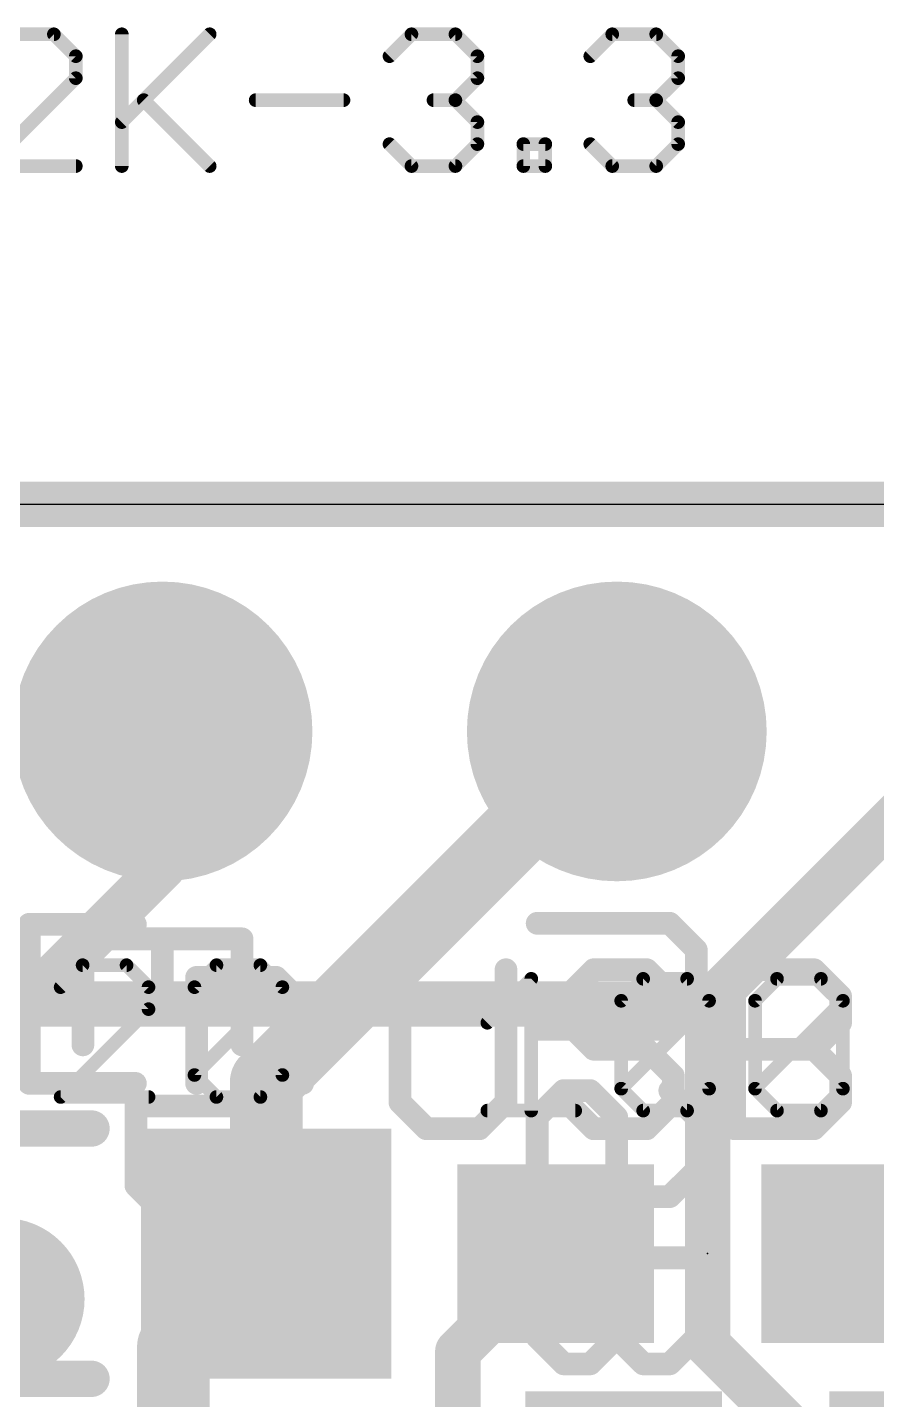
# Model space of a CAD drawing. Extents: x -4.5 to 52.1, y -1.8 to 26.3.
# Drawn here: x 18.29 to 23.04, y 17.85 to 25.53 of the extents above; entities that cross this region are included whole.
import ezdxf

# ---------------------------------------------------------------- set-up
doc = ezdxf.new("R2010")
doc.units = 0
for name, color, linetype in [('1', 12, 'CONTINUOUS'), ('16', 132, 'CONTINUOUS'), ('17', 110, 'CONTINUOUS'), ('18', 110, 'CONTINUOUS'), ('20', 53, 'CONTINUOUS'), ('21', 40, 'CONTINUOUS'), ('22', 6, 'CONTINUOUS'), ('23', 40, 'CONTINUOUS'), ('27', 253, 'CONTINUOUS')]:
    doc.layers.add(name, color=color, linetype=linetype)

# ---------------------------------------------------------------- blocks, each defined once
blk = doc.blocks.new('RECT')
blk.add_solid([(-0.5, -0.5), (0.5, -0.5), (-0.5, 0.5), (0.5, 0.5)])
blk = doc.blocks.new('ROUNDP')
at = {"const_width": 0.5}
blk.add_lwpolyline([(0, -0.25, 1), (0, 0.25, 1), (0, -0.25)], format="xyb", dxfattribs=at)
blk = doc.blocks.new('ROUNDV')
at = {"const_width": 0.5}
blk.add_lwpolyline([(0, -0.25, 1), (0, 0.25, 1), (0, -0.25)], format="xyb", dxfattribs=at)

msp = doc.modelspace()

# ---------------------------------------------------------------- linework, layer by layer
at = {"layer": '1'}
for points, const_width in [([(48.26, 22.86), (0, 22.86)], 0.254), ([(19.63, 19.63), (21.59, 21.59)], 0.4064), ([(19.05, 20.828), (19.05, 21.59)], 0.254), ([(17.018, 18.796), (19.05, 20.828)], 0.254), ([(19.63, 18.669), (19.63, 19.63)], 0.4064), ([(19.63, 18.669), (19.111, 18.15)], 0.4064), ([(20.701, 18.122), (21.248, 18.669)], 0.254), ([(22.948, 18.669), (23.329, 18.669)], 0.254), ([(19.111, 18.15), (19.111, 16.7941)], 0.4064), ([(20.701, 17.526), (20.701, 18.122)], 0.254)]:
    msp.add_lwpolyline(points, dxfattribs=dict(at, const_width=const_width))
for points, const_width in [([(21.6618, 21.5182, 1), (21.5182, 21.6618)], 0.2032), ([(19.1135, 21.59, 1), (18.9865, 21.59)], 0.127), ([(19.0949, 20.7831, 1), (19.0051, 20.8729)], 0.127), ([(18.9865, 20.828, 1), (19.1135, 20.828)], 0.127), ([(19.7316, 19.63, 1), (19.5284, 19.63)], 0.2032), ([(19.5582, 19.7018, 1), (19.7018, 19.5582)], 0.2032), ([(19.7018, 18.5972, 1), (19.5582, 18.7408)], 0.2032), ([(19.5284, 18.669, 1), (19.7316, 18.669)], 0.2032), ([(21.2929, 18.6241, 1), (21.2031, 18.7139)], 0.127), ([(22.948, 18.7325, 1), (22.948, 18.6055)], 0.127), ([(19.2126, 18.15, 1), (19.0094, 18.15)], 0.2032), ([(19.0392, 18.2218, 1), (19.1828, 18.0782)], 0.2032), ([(20.7645, 18.122, 1), (20.6375, 18.122)], 0.127), ([(20.6561, 18.1669, 1), (20.7459, 18.0771)], 0.127)]:
    msp.add_lwpolyline(points, format="xyb", dxfattribs=dict(at, const_width=const_width))
at = {"layer": '16', "const_width": 0.254}
for points in [[(0, 22.86), (48.26, 22.86)], [(22.098, 20.066), (23.622, 21.59)], [(9.652, 20.066), (22.098, 20.066)], [(22.098, 18.161), (22.098, 20.066)], [(23.241, 17.018), (22.098, 18.161)]]:
    msp.add_lwpolyline(points, dxfattribs=at)
at = {"layer": '16', "const_width": 0.127}
for points in [[(22.1615, 20.066, 1), (22.0345, 20.066)], [(22.098, 20.0025, 1), (22.098, 20.1295)], [(22.0531, 20.1109, 1), (22.1429, 20.0211)], [(22.1429, 18.2059, 1), (22.0531, 18.1161)], [(22.0345, 18.161, 1), (22.1615, 18.161)]]:
    msp.add_lwpolyline(points, format="xyb", dxfattribs=at)
at = {"layer": '20'}
msp.add_line((48.26, 22.86), (2.54, 22.86), dxfattribs=at)
at = {"layer": '21'}
for points, const_width in [([(18.3367, 20.5113, 1), (18.2732, 20.5113)], 0.0635), ([(18.305, 20.543, 1), (18.305, 20.4795)], 0.0635), ([(18.8982, 20.4795, 1), (18.8982, 20.543)], 0.0635), ([(19.2405, 20.2464, 1), (19.2405, 20.1829)], 0.0635), ([(19.2722, 20.2147, 1), (19.2088, 20.2147)], 0.0635), ([(19.7078, 20.2371, 1), (19.6629, 20.1922)], 0.0635), ([(19.6854, 20.1829, 1), (19.6854, 20.2464)], 0.0635), ([(20.409, 20.2573, 1), (20.3455, 20.2573)], 0.0635), ([(21.0021, 20.2573, 1), (20.9386, 20.2573)], 0.0635), ([(21.461, 20.289, 1), (21.461, 20.2255)], 0.0635), ([(21.4835, 20.2348, 1), (21.4386, 20.2797)], 0.0635), ([(21.7801, 20.2797, 1), (21.7352, 20.2348)], 0.0635), ([(21.7576, 20.2255, 1), (21.7576, 20.289)], 0.0635), ([(22.28, 20.2573, 1), (22.2165, 20.2573)], 0.0635), ([(22.2483, 20.289, 1), (22.2483, 20.2255)], 0.0635), ([(22.7156, 20.2797, 1), (22.6707, 20.2348)], 0.0635), ([(22.6931, 20.2255, 1), (22.6931, 20.289)], 0.0635), ([(18.305, 20.0981, 1), (18.305, 20.0346)], 0.0635), ([(18.6016, 20.0346, 1), (18.6016, 20.0981)], 0.0635), ([(19.8654, 20.0664, 1), (19.8019, 20.0664)], 0.0635), ([(19.8112, 20.0439, 1), (19.8561, 20.0888)], 0.0635), ([(21.3445, 20.109, 1), (21.281, 20.109)], 0.0635), ([(21.2903, 20.1314, 1), (21.3352, 20.0865)], 0.0635), ([(21.8835, 20.0865, 1), (21.9284, 20.1314)], 0.0635), ([(22.8732, 20.109, 1), (22.8097, 20.109)], 0.0635), ([(22.819, 20.0865, 1), (22.8639, 20.1314)], 0.0635), ([(21.281, 19.9607, 1), (21.3445, 19.9607)], 0.0635), ([(21.3352, 19.9831, 1), (21.2903, 19.9382)], 0.0635), ([(22.8097, 19.9607, 1), (22.8732, 19.9607)], 0.0635), ([(22.8639, 19.9382, 1), (22.819, 19.9831)], 0.0635), ([(21.461, 19.8441, 1), (21.461, 19.7806)], 0.0635), ([(21.4386, 19.7899, 1), (21.4835, 19.8348)], 0.0635), ([(21.7801, 19.8348, 1), (21.7352, 19.7899)], 0.0635), ([(21.7576, 19.7806, 1), (21.7576, 19.8441)], 0.0635), ([(22.2483, 19.8441, 1), (22.2483, 19.7806)], 0.0635), ([(22.7156, 19.8348, 1), (22.6707, 19.7899)], 0.0635), ([(22.6707, 19.8348, 1), (22.7156, 19.7899)], 0.0635), ([(22.6931, 19.7806, 1), (22.6931, 19.8441)], 0.0635), ([(21.9377, 19.6641, 1), (21.8742, 19.6641)], 0.0635), ([(22.8732, 19.6641, 1), (22.8097, 19.6641)], 0.0635), ([(18.2732, 19.6215, 1), (18.3367, 19.6215)], 0.0635), ([(18.305, 19.6532, 1), (18.305, 19.5898)], 0.0635), ([(18.8982, 19.5898, 1), (18.8982, 19.6532)], 0.0635), ([(19.2088, 19.6215, 1), (19.2722, 19.6215)], 0.0635), ([(19.8019, 19.6215, 1), (19.8654, 19.6215)], 0.0635), ([(21.8835, 19.6416, 1), (21.9284, 19.6865)], 0.0635), ([(22.819, 19.6416, 1), (22.8639, 19.6865)], 0.0635), ([(20.3997, 19.5382, 1), (20.3548, 19.4933)], 0.0635), ([(20.9928, 19.4933, 1), (20.9479, 19.5382)], 0.0635), ([(21.3352, 19.5382, 1), (21.2903, 19.4933)], 0.0635), ([(21.9284, 19.4933, 1), (21.8835, 19.5382)], 0.0635), ([(22.8639, 19.4933, 1), (22.819, 19.5382)], 0.0635), ([(20.3455, 19.5158, 1), (20.409, 19.5158)], 0.0635), ([(20.9386, 19.5158, 1), (21.0021, 19.5158)], 0.0635), ([(21.8742, 19.5158, 1), (21.9377, 19.5158)], 0.0635), ([(22.8097, 19.5158, 1), (22.8732, 19.5158)], 0.0635), ([(18.653, 19.3182, 1), (18.653, 19.4198)], 0.1016), ([(20.5255, 19.3992, 1), (20.5255, 19.3358)], 0.0635), ([(20.5031, 19.345, 1), (20.548, 19.39)], 0.0635), ([(20.7996, 19.39, 1), (20.8446, 19.345)], 0.0635), ([(20.8221, 19.3358, 1), (20.8221, 19.3992)], 0.0635), ([(21.461, 19.3992, 1), (21.461, 19.3358)], 0.0635), ([(21.4386, 19.345, 1), (21.4835, 19.39)], 0.0635), ([(21.7352, 19.39, 1), (21.7801, 19.345)], 0.0635), ([(21.7576, 19.3358, 1), (21.7576, 19.3992)], 0.0635), ([(22.2483, 19.3992, 1), (22.2483, 19.3358)], 0.0635), ([(22.6707, 19.39, 1), (22.7156, 19.345)], 0.0635), ([(22.6931, 19.3358, 1), (22.6931, 19.3992)], 0.0635), ([(22.2165, 19.3675, 1), (22.28, 19.3675)], 0.0635), ([(18.653, 17.9182, 1), (18.653, 18.0198)], 0.1016)]:
    msp.add_lwpolyline(points, format="xyb", dxfattribs=dict(at, const_width=const_width))
for points, const_width in [([(18.8982, 20.5113), (18.305, 20.5113)], 0.127), ([(18.305, 20.5113), (18.305, 19.6215)], 0.127), ([(19.2405, 19.6215), (19.2405, 20.2147)], 0.127), ([(19.2405, 20.2147), (19.6854, 20.2147)], 0.127), ([(19.6854, 20.2147), (19.8337, 20.0664)], 0.127), ([(20.3772, 20.2573), (20.3772, 19.5158)], 0.127), ([(20.9704, 19.5158), (20.9704, 20.2573)], 0.127), ([(21.461, 20.2573), (21.3127, 20.109)], 0.127), ([(21.7576, 20.2573), (21.461, 20.2573)], 0.127), ([(21.9059, 20.109), (21.7576, 20.2573)], 0.127), ([(22.2483, 19.3675), (22.2483, 20.2573)], 0.127), ([(22.2483, 20.2573), (22.6931, 20.2573)], 0.127), ([(22.6931, 20.2573), (22.8414, 20.109)], 0.127), ([(18.305, 20.0664), (18.6016, 20.0664)], 0.127), ([(19.8337, 20.0664), (19.8337, 19.6215)], 0.127), ([(21.3127, 20.109), (21.3127, 19.9607)], 0.127), ([(22.8414, 20.109), (22.8414, 19.9607)], 0.127), ([(21.3127, 19.9607), (21.461, 19.8124)], 0.127), ([(22.8414, 19.9607), (22.6931, 19.8124)], 0.127), ([(21.461, 19.8124), (21.7576, 19.8124)], 0.127), ([(21.7576, 19.8124), (21.9059, 19.6641)], 0.127), ([(22.2483, 19.8124), (22.6931, 19.8124)], 0.127), ([(22.6931, 19.8124), (22.8414, 19.6641)], 0.127), ([(21.9059, 19.6641), (21.9059, 19.5158)], 0.127), ([(22.8414, 19.6641), (22.8414, 19.5158)], 0.127), ([(18.305, 19.6215), (18.8982, 19.6215)], 0.127), ([(20.3772, 19.5158), (20.5255, 19.3675)], 0.127), ([(20.8221, 19.3675), (20.9704, 19.5158)], 0.127), ([(21.461, 19.3675), (21.3127, 19.5158)], 0.127), ([(21.9059, 19.5158), (21.7576, 19.3675)], 0.127), ([(22.8414, 19.5158), (22.6931, 19.3675)], 0.127), ([(16.907, 19.369), (18.653, 19.369)], 0.2032), ([(20.5255, 19.3675), (20.8221, 19.3675)], 0.127), ([(21.7576, 19.3675), (21.461, 19.3675)], 0.127), ([(22.6931, 19.3675), (22.2483, 19.3675)], 0.127), ([(18.653, 17.969), (16.907, 17.969)], 0.2032)]:
    msp.add_lwpolyline(points, dxfattribs=dict(at, const_width=const_width))
at = {"layer": '22', "const_width": 0.127}
for points in [[(21.1447, 20.5168), (21.8862, 20.5168)], [(21.8862, 20.5168), (22.0345, 20.3685)], [(18.6047, 19.8368), (18.6047, 20.43)], [(18.6047, 20.43), (19.4945, 20.43)], [(19.0496, 20.43), (19.0496, 20.1334)], [(19.4945, 20.43), (19.4945, 19.8368)], [(22.0345, 20.3685), (22.0345, 20.0719)], [(22.0345, 20.0719), (21.8862, 19.9236)], [(21.8862, 19.9236), (21.1447, 19.9236)], [(21.1447, 19.433), (21.293, 19.5813)], [(21.293, 19.5813), (21.4413, 19.5813)], [(21.4413, 19.5813), (21.5896, 19.433)], [(22.0345, 19.433), (21.8862, 19.5813)], [(19.4945, 19.4945), (18.9013, 19.4945)], [(18.9013, 19.4945), (18.9013, 19.0496)], [(21.1447, 19.1364), (21.1447, 19.433)], [(21.5896, 19.433), (21.5896, 19.1364)], [(22.0345, 19.1364), (22.0345, 19.433)], [(21.293, 18.9881), (21.1447, 19.1364)], [(21.5896, 19.1364), (21.7379, 18.9881)], [(21.8862, 18.9881), (22.0345, 19.1364)], [(18.9013, 19.0496), (19.0496, 18.9013)], [(21.7379, 18.9881), (21.8862, 18.9881)], [(19.0496, 18.9013), (19.4945, 18.9013)], [(22.0345, 18.6457), (21.1447, 18.6457)], [(21.1447, 18.6457), (21.1447, 18.2009)], [(21.5896, 18.6457), (21.5896, 18.2009)], [(22.0345, 18.2009), (22.0345, 18.6457)], [(21.1447, 18.2009), (21.293, 18.0526)], [(21.4413, 18.0526), (21.5896, 18.2009)], [(21.5896, 18.2009), (21.7379, 18.0526)], [(21.8862, 18.0526), (22.0345, 18.2009)], [(21.293, 18.0526), (21.4413, 18.0526)], [(21.7379, 18.0526), (21.8862, 18.0526)]]:
    msp.add_lwpolyline(points, dxfattribs=at)
at = {"layer": '22', "const_width": 0.0635}
for points in [[(21.1447, 20.5485, 1), (21.1447, 20.485)], [(21.9087, 20.5392, 1), (21.8638, 20.4943)], [(21.8862, 20.485, 1), (21.8862, 20.5485)], [(18.6047, 20.4618, 1), (18.6047, 20.3983)], [(18.6365, 20.43, 1), (18.573, 20.43)], [(19.0814, 20.43, 1), (19.0179, 20.43)], [(19.5263, 20.43, 1), (19.4628, 20.43)], [(19.4945, 20.3983, 1), (19.4945, 20.4618)], [(22.0663, 20.3685, 1), (22.0028, 20.3685)], [(22.012, 20.346, 1), (22.057, 20.3909)], [(19.0179, 20.1334, 1), (19.0814, 20.1334)], [(22.057, 20.0494, 1), (22.012, 20.0944)], [(22.0028, 20.0719, 1), (22.0663, 20.0719)], [(21.1447, 19.9554, 1), (21.1447, 19.8919)], [(21.8638, 19.9461, 1), (21.9087, 19.9012)], [(21.8862, 19.8919, 1), (21.8862, 19.9554)], [(18.573, 19.8368, 1), (18.6365, 19.8368)], [(19.4628, 19.8368, 1), (19.5263, 19.8368)], [(21.293, 19.613, 1), (21.293, 19.5495)], [(21.3155, 19.5588, 1), (21.2706, 19.6037)], [(21.4638, 19.6037, 1), (21.4189, 19.5588)], [(21.4413, 19.5495, 1), (21.4413, 19.613)], [(21.9087, 19.6037, 1), (21.8638, 19.5588)], [(18.9013, 19.5263, 1), (18.9013, 19.4628)], [(18.9331, 19.4945, 1), (18.8696, 19.4945)], [(19.4945, 19.4628, 1), (19.4945, 19.5263)], [(21.1765, 19.433, 1), (21.113, 19.433)], [(21.6214, 19.433, 1), (21.5579, 19.433)], [(22.0663, 19.433, 1), (22.0028, 19.433)], [(21.1223, 19.4554, 1), (21.1672, 19.4105)], [(21.5672, 19.4105, 1), (21.6121, 19.4554)], [(22.012, 19.4105, 1), (22.057, 19.4554)], [(21.1672, 19.1588, 1), (21.1223, 19.1139)], [(21.6121, 19.1588, 1), (21.5672, 19.1139)], [(22.057, 19.1139, 1), (22.012, 19.1588)], [(18.9238, 19.0721, 1), (18.8789, 19.0272)], [(21.113, 19.1364, 1), (21.1765, 19.1364)], [(21.5579, 19.1364, 1), (21.6214, 19.1364)], [(22.0028, 19.1364, 1), (22.0663, 19.1364)], [(18.8696, 19.0496, 1), (18.9331, 19.0496)], [(21.2706, 18.9656, 1), (21.3155, 19.0105)], [(21.7379, 19.0198, 1), (21.7379, 18.9563)], [(21.7155, 18.9656, 1), (21.7604, 19.0105)], [(21.8638, 19.0105, 1), (21.9087, 18.9656)], [(21.8862, 18.9563, 1), (21.8862, 19.0198)], [(19.0496, 18.9331, 1), (19.0496, 18.8696)], [(19.4945, 18.8696, 1), (19.4945, 18.9331)], [(19.0272, 18.8789, 1), (19.0721, 18.9238)], [(21.1447, 18.6775, 1), (21.1447, 18.614)], [(21.1765, 18.6457, 1), (21.113, 18.6457)], [(21.6214, 18.6457, 1), (21.5579, 18.6457)], [(22.0663, 18.6457, 1), (22.0028, 18.6457)], [(22.0345, 18.614, 1), (22.0345, 18.6775)], [(21.1672, 18.2233, 1), (21.1223, 18.1784)], [(21.113, 18.2009, 1), (21.1765, 18.2009)], [(21.5579, 18.2009, 1), (21.6214, 18.2009)], [(21.6121, 18.2233, 1), (21.5672, 18.1784)], [(21.6121, 18.1784, 1), (21.5672, 18.2233)], [(22.0028, 18.2009, 1), (22.0663, 18.2009)], [(22.057, 18.1784, 1), (22.012, 18.2233)], [(21.293, 18.0843, 1), (21.293, 18.0208)], [(21.4413, 18.0208, 1), (21.4413, 18.0843)], [(21.7379, 18.0843, 1), (21.7379, 18.0208)], [(21.8862, 18.0208, 1), (21.8862, 18.0843)], [(21.2706, 18.0301, 1), (21.3155, 18.075)], [(21.4189, 18.075, 1), (21.4638, 18.0301)], [(21.7155, 18.0301, 1), (21.7604, 18.075)], [(21.8638, 18.075, 1), (21.9087, 18.0301)]]:
    msp.add_lwpolyline(points, format="xyb", dxfattribs=at)
at = {"layer": '23'}
msp.add_point((22.098, 18.669), dxfattribs=at)
at = {"layer": '27', "const_width": 0.0762}
for points in [[(18.4424, 25.4895), (18.1967, 25.4895)], [(18.5653, 25.3667), (18.4424, 25.4895)], [(18.8222, 25.4895), (18.8222, 24.7523)], [(18.8222, 24.998), (19.3137, 25.4895)], [(20.3191, 25.3667), (20.4419, 25.4895)], [(20.4419, 25.4895), (20.6877, 25.4895)], [(20.6877, 25.4895), (20.8105, 25.3667)], [(21.4417, 25.3667), (21.5646, 25.4895)], [(21.5646, 25.4895), (21.8103, 25.4895)], [(21.8103, 25.4895), (21.9332, 25.3667)], [(18.5653, 25.2438), (18.5653, 25.3667)], [(20.8105, 25.3667), (20.8105, 25.2438)], [(21.9332, 25.3667), (21.9332, 25.2438)], [(18.0738, 24.7523), (18.5653, 25.2438)], [(20.8105, 25.2438), (20.6877, 25.1209)], [(21.9332, 25.2438), (21.8103, 25.1209)], [(18.9451, 25.1209), (19.3137, 24.7523)], [(19.5706, 25.1209), (20.0621, 25.1209)], [(20.6877, 25.1209), (20.5648, 25.1209)], [(20.6877, 25.1209), (20.8105, 24.998)], [(21.8103, 25.1209), (21.6874, 25.1209)], [(21.8103, 25.1209), (21.9332, 24.998)], [(20.8105, 24.998), (20.8105, 24.8752)], [(21.9332, 24.998), (21.9332, 24.8752)], [(20.4419, 24.7523), (20.3191, 24.8752)], [(20.8105, 24.8752), (20.6877, 24.7523)], [(21.0675, 24.7523), (21.0675, 24.8752)], [(21.0675, 24.8752), (21.1903, 24.8752)], [(21.1903, 24.8752), (21.1903, 24.7523)], [(21.5646, 24.7523), (21.4417, 24.8752)], [(21.9332, 24.8752), (21.8103, 24.7523)], [(18.5653, 24.7523), (18.0738, 24.7523)], [(20.6877, 24.7523), (20.4419, 24.7523)], [(21.1903, 24.7523), (21.0675, 24.7523)], [(21.8103, 24.7523), (21.5646, 24.7523)], [(18.6031, 20.2825), (18.4803, 20.1597)], [(18.8489, 20.2825), (18.6031, 20.2825)], [(18.9718, 20.1597), (18.8489, 20.2825)], [(19.2287, 20.1597), (19.3516, 20.2825)], [(19.3516, 20.2825), (19.5973, 20.2825)], [(19.5973, 20.2825), (19.7202, 20.1597)], [(18.9718, 20.0368), (18.9718, 20.1597)], [(19.2287, 19.6682), (19.2287, 20.1597)], [(19.2287, 19.6682), (19.7202, 20.1597)], [(19.7202, 20.1597), (19.7202, 19.6682)], [(20.8661, 19.9606), (21.1118, 20.2063)], [(21.1118, 20.2063), (21.1118, 19.4691)], [(21.6145, 20.0835), (21.7374, 20.2063)], [(21.7374, 20.2063), (21.9831, 20.2063)], [(21.9831, 20.2063), (22.106, 20.0835)], [(22.3629, 20.0835), (22.4858, 20.2063)], [(22.4858, 20.2063), (22.7315, 20.2063)], [(22.7315, 20.2063), (22.8544, 20.0835)], [(21.6145, 19.592), (21.6145, 20.0835)], [(21.6145, 19.592), (22.106, 20.0835)], [(22.106, 20.0835), (22.106, 19.592)], [(22.3629, 19.592), (22.3629, 20.0835)], [(22.3629, 19.592), (22.8544, 20.0835)], [(22.8544, 20.0835), (22.8544, 19.592)], [(18.4803, 19.5453), (18.9718, 20.0368)], [(19.3516, 19.5453), (19.2287, 19.6682)], [(19.7202, 19.6682), (19.5973, 19.5453)], [(18.9718, 19.5453), (18.4803, 19.5453)], [(19.5973, 19.5453), (19.3516, 19.5453)], [(21.7374, 19.4691), (21.6145, 19.592)], [(22.106, 19.592), (21.9831, 19.4691)], [(22.4858, 19.4691), (22.3629, 19.592)], [(22.8544, 19.592), (22.7315, 19.4691)], [(20.8661, 19.4691), (21.3576, 19.4691)], [(21.9831, 19.4691), (21.7374, 19.4691)], [(22.7315, 19.4691), (22.4858, 19.4691)]]:
    msp.add_lwpolyline(points, dxfattribs=at)
at = {"layer": '27', "const_width": 0.0381}
for points in [[(18.4559, 25.503, 1), (18.429, 25.4761)], [(18.4424, 25.4705, 1), (18.4424, 25.5086)], [(18.8413, 25.4895, 1), (18.8032, 25.4895)], [(19.3272, 25.4761, 1), (19.3002, 25.503)], [(20.4419, 25.5086, 1), (20.4419, 25.4705)], [(20.4554, 25.4761, 1), (20.4285, 25.503)], [(20.7011, 25.503, 1), (20.6742, 25.4761)], [(20.6877, 25.4705, 1), (20.6877, 25.5086)], [(21.5646, 25.5086, 1), (21.5646, 25.4705)], [(21.578, 25.4761, 1), (21.5511, 25.503)], [(21.8238, 25.503, 1), (21.7968, 25.4761)], [(21.8103, 25.4705, 1), (21.8103, 25.5086)], [(18.5844, 25.3667, 1), (18.5463, 25.3667)], [(20.8296, 25.3667, 1), (20.7915, 25.3667)], [(21.9522, 25.3667, 1), (21.9141, 25.3667)], [(18.5518, 25.3532, 1), (18.5788, 25.3801)], [(20.3056, 25.3801, 1), (20.3325, 25.3532)], [(20.7971, 25.3532, 1), (20.824, 25.3801)], [(21.4282, 25.3801, 1), (21.4552, 25.3532)], [(21.9197, 25.3532, 1), (21.9466, 25.3801)], [(18.5463, 25.2438, 1), (18.5844, 25.2438)], [(18.5788, 25.2303, 1), (18.5518, 25.2573)], [(20.7915, 25.2438, 1), (20.8296, 25.2438)], [(20.824, 25.2303, 1), (20.7971, 25.2573)], [(21.9141, 25.2438, 1), (21.9522, 25.2438)], [(21.9466, 25.2303, 1), (21.9197, 25.2573)], [(18.9586, 25.1344, 1), (18.9316, 25.1074)], [(19.5706, 25.14, 1), (19.5706, 25.1019)], [(20.0621, 25.1019, 1), (20.0621, 25.14)], [(20.5648, 25.14, 1), (20.5648, 25.1019)], [(20.7011, 25.1344, 1), (20.6742, 25.1074)], [(20.6742, 25.1344, 1), (20.7011, 25.1074)], [(20.6877, 25.1019, 1), (20.6877, 25.14)], [(21.6874, 25.14, 1), (21.6874, 25.1019)], [(21.8238, 25.1344, 1), (21.7968, 25.1074)], [(21.7968, 25.1344, 1), (21.8238, 25.1074)], [(21.8103, 25.1019, 1), (21.8103, 25.14)], [(18.8088, 25.0115, 1), (18.8357, 24.9846)], [(20.8296, 24.998, 1), (20.7915, 24.998)], [(20.7971, 24.9846, 1), (20.824, 25.0115)], [(21.9522, 24.998, 1), (21.9141, 24.998)], [(21.9197, 24.9846, 1), (21.9466, 25.0115)], [(20.3325, 24.8886, 1), (20.3056, 24.8617)], [(20.7915, 24.8752, 1), (20.8296, 24.8752)], [(20.824, 24.8617, 1), (20.7971, 24.8886)], [(21.0865, 24.8752, 1), (21.0484, 24.8752)], [(21.0675, 24.8942, 1), (21.0675, 24.8561)], [(21.2094, 24.8752, 1), (21.1713, 24.8752)], [(21.1903, 24.8561, 1), (21.1903, 24.8942)], [(21.4552, 24.8886, 1), (21.4282, 24.8617)], [(21.9141, 24.8752, 1), (21.9522, 24.8752)], [(21.9466, 24.8617, 1), (21.9197, 24.8886)], [(18.5653, 24.7333, 1), (18.5653, 24.7714)], [(20.4419, 24.7714, 1), (20.4419, 24.7333)], [(20.6877, 24.7333, 1), (20.6877, 24.7714)], [(21.0675, 24.7714, 1), (21.0675, 24.7333)], [(21.1903, 24.7333, 1), (21.1903, 24.7714)], [(21.5646, 24.7714, 1), (21.5646, 24.7333)], [(21.8103, 24.7333, 1), (21.8103, 24.7714)], [(18.8032, 24.7523, 1), (18.8413, 24.7523)], [(19.3002, 24.7388, 1), (19.3272, 24.7658)], [(20.4285, 24.7388, 1), (20.4554, 24.7658)], [(20.6742, 24.7658, 1), (20.7011, 24.7388)], [(21.0484, 24.7523, 1), (21.0865, 24.7523)], [(21.1713, 24.7523, 1), (21.2094, 24.7523)], [(21.5511, 24.7388, 1), (21.578, 24.7658)], [(21.7968, 24.7658, 1), (21.8238, 24.7388)], [(18.6031, 20.3016, 1), (18.6031, 20.2635)], [(18.6166, 20.2691, 1), (18.5897, 20.296)], [(18.8624, 20.296, 1), (18.8354, 20.2691)], [(18.8489, 20.2635, 1), (18.8489, 20.3016)], [(19.3516, 20.3016, 1), (19.3516, 20.2635)], [(19.365, 20.2691, 1), (19.3381, 20.296)], [(19.6108, 20.296, 1), (19.5838, 20.2691)], [(19.5973, 20.2635, 1), (19.5973, 20.3016)], [(18.4668, 20.1731, 1), (18.4937, 20.1462)], [(18.9908, 20.1597, 1), (18.9527, 20.1597)], [(18.9583, 20.1462, 1), (18.9852, 20.1731)], [(19.2477, 20.1597, 1), (19.2096, 20.1597)], [(19.2152, 20.1731, 1), (19.2422, 20.1462)], [(19.7392, 20.1597, 1), (19.7011, 20.1597)], [(19.7336, 20.1462, 1), (19.7067, 20.1731)], [(19.7067, 20.1462, 1), (19.7336, 20.1731)], [(21.1309, 20.2063, 1), (21.0928, 20.2063)], [(21.1253, 20.1929, 1), (21.0984, 20.2198)], [(21.7374, 20.2254, 1), (21.7374, 20.1873)], [(21.7509, 20.1929, 1), (21.7239, 20.2198)], [(21.9966, 20.2198, 1), (21.9697, 20.1929)], [(21.9831, 20.1873, 1), (21.9831, 20.2254)], [(22.4858, 20.2254, 1), (22.4858, 20.1873)], [(22.4993, 20.1929, 1), (22.4723, 20.2198)], [(22.745, 20.2198, 1), (22.7181, 20.1929)], [(22.7315, 20.1873, 1), (22.7315, 20.2254)], [(21.601, 20.0969, 1), (21.628, 20.07)], [(21.6336, 20.0835, 1), (21.5955, 20.0835)], [(22.1251, 20.0835, 1), (22.087, 20.0835)], [(22.1195, 20.07, 1), (22.0925, 20.0969)], [(22.0925, 20.07, 1), (22.1195, 20.0969)], [(22.382, 20.0835, 1), (22.3439, 20.0835)], [(22.3495, 20.0969, 1), (22.3764, 20.07)], [(22.8735, 20.0835, 1), (22.8354, 20.0835)], [(22.8409, 20.07, 1), (22.8679, 20.0969)], [(22.8679, 20.07, 1), (22.8409, 20.0969)], [(18.9527, 20.0368, 1), (18.9908, 20.0368)], [(18.9852, 20.0233, 1), (18.9583, 20.0503)], [(20.8526, 19.9741, 1), (20.8796, 19.9471)], [(19.2096, 19.6682, 1), (19.2477, 19.6682)], [(19.2422, 19.6816, 1), (19.2152, 19.6547)], [(19.2152, 19.6816, 1), (19.2422, 19.6547)], [(19.7011, 19.6682, 1), (19.7392, 19.6682)], [(19.7336, 19.6547, 1), (19.7067, 19.6816)], [(18.4668, 19.5588, 1), (18.4937, 19.5318)], [(18.4803, 19.5644, 1), (18.4803, 19.5263)], [(18.9718, 19.5263, 1), (18.9718, 19.5644)], [(19.3516, 19.5644, 1), (19.3516, 19.5263)], [(19.3381, 19.5318, 1), (19.365, 19.5588)], [(19.5838, 19.5588, 1), (19.6108, 19.5318)], [(19.5973, 19.5263, 1), (19.5973, 19.5644)], [(21.628, 19.6054, 1), (21.601, 19.5785)], [(21.601, 19.6054, 1), (21.628, 19.5785)], [(21.5955, 19.592, 1), (21.6336, 19.592)], [(22.087, 19.592, 1), (22.1251, 19.592)], [(22.1195, 19.5785, 1), (22.0925, 19.6054)], [(22.3764, 19.6054, 1), (22.3495, 19.5785)], [(22.3495, 19.6054, 1), (22.3764, 19.5785)], [(22.3439, 19.592, 1), (22.382, 19.592)], [(22.8354, 19.592, 1), (22.8735, 19.592)], [(22.8679, 19.5785, 1), (22.8409, 19.6054)], [(20.8661, 19.4882, 1), (20.8661, 19.4501)], [(21.3576, 19.4501, 1), (21.3576, 19.4882)], [(21.7374, 19.4882, 1), (21.7374, 19.4501)], [(21.7239, 19.4556, 1), (21.7509, 19.4826)], [(21.9697, 19.4826, 1), (21.9966, 19.4556)], [(21.9831, 19.4501, 1), (21.9831, 19.4882)], [(22.4858, 19.4882, 1), (22.4858, 19.4501)], [(22.4723, 19.4556, 1), (22.4993, 19.4826)], [(22.7181, 19.4826, 1), (22.745, 19.4556)], [(22.7315, 19.4501, 1), (22.7315, 19.4882)], [(21.0928, 19.4691, 1), (21.1309, 19.4691)]]:
    msp.add_lwpolyline(points, format="xyb", dxfattribs=at)

# ---------------------------------------------------------------- block references
at = {"layer": '1', "xscale": 1.4, "yscale": 1.4, "rotation": 270}
msp.add_blockref('RECT', (19.63, 18.669), dxfattribs=at)
at = {"layer": '1', "xscale": 1.1}
for p in [(21.248, 18.669), (22.948, 18.669)]:
    msp.add_blockref('RECT', p, dxfattribs=at)
at = {"layer": '1', "xscale": 1.1, "rotation": 180}
for p in [(21.629, 17.399), (23.329, 17.399)]:
    msp.add_blockref('RECT', p, dxfattribs=at)
at = {"layer": '17', "xscale": 1.6764, "yscale": 1.6764, "rotation": 90}
for p in [(19.05, 21.59), (19.05, 21.59), (21.59, 21.59), (21.59, 21.59)]:
    msp.add_blockref('ROUNDP', p, dxfattribs=at)
at = {"layer": '18', "xscale": 0.9064, "yscale": 0.9064}
msp.add_blockref('ROUNDV', (18.161, 18.415), dxfattribs=at)
msp.add_blockref('ROUNDV', (18.161, 18.415), dxfattribs=at)

doc.saveas('drawing.dxf')
